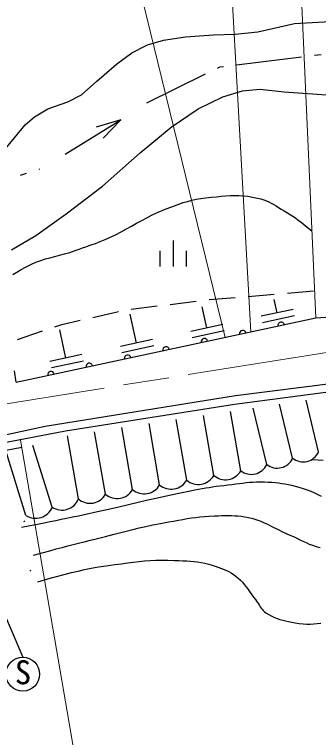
# Model space of a CAD drawing. Units: millimetres, scale not verified. Extents: x 40000 to 680000, y 20000 to 380000.
# Drawn here: x 321084 to 344328, y 260458 to 315660 of the extents above; entities that cross this region are included whole.
import ezdxf
from ezdxf.enums import TextEntityAlignment as Align

# ---------------------------------------------------------------- set-up
doc = ezdxf.new("R2010")
doc.units = ezdxf.units.MM
doc.header["$LTSCALE"] = 1000
doc.linetypes.add('CHAIN', pattern=[18.5, 12, -1.5, 3.5, -1.5])
for name, color, linetype, lineweight in [('M-BGD', 7, 'Continuous', 25), ('M-BMK', 2, 'CHAIN', 13), ('M-STR-HTXT', 7, 'Continuous', 13), ('M-STR-STRC', 7, 'Continuous', 25)]:
    doc.layers.add(name, color=color, linetype=linetype, lineweight=lineweight)
doc.styles.add('ＭＳ ゴシック', font='')
doc.styles.get('ＭＳ ゴシック').set_extended_font_data('MS Gothic')

msp = doc.modelspace()

# ---------------------------------------------------------------- linework, layer by layer
at = {"layer": 'M-BGD'}
for p, q in [((339693, 314346), (342498, 314974)), ((342498, 314974), (346144, 315164)), ((334160, 313947), (336306, 314100)), ((336306, 314100), (337961, 314146)), ((337961, 314146), (339693, 314346)), ((331247, 313349), (332489, 313686)), ((332489, 313686), (334160, 313947)), ((330052, 312721), (331247, 313349)), ((328887, 311862), (330052, 312721)), ((344022, 312540), (344518, 312601)), ((338066, 311807), (343029, 312417)), ((327369, 310575), (328887, 311862)), ((336598, 311555), (336792, 311650)), ((336792, 311650), (337074, 311685)), ((331205, 308925), (335699, 311117)), ((326204, 309517), (327369, 310575)), ((337006, 309377), (338524, 309837)), ((338524, 309837), (339834, 309952)), ((339834, 309952), (341697, 309745)), ((341697, 309745), (345674, 309481)), ((325162, 308996), (326204, 309517)), ((335121, 308458), (337006, 309377)), ((323644, 308459), (325162, 308996)), ((322617, 307846), (323644, 308459)), ((333051, 307055), (335121, 308458)), ((321897, 307233), (322617, 307846)), ((324964, 305000), (329217, 307628)), ((329217, 307628), (327338, 307055)), ((329217, 307628), (327864, 306204)), ((321084, 306252), (321897, 307233)), ((330683, 305101), (333051, 307055)), ((320211, 305194), (321084, 306252)), ((327809, 302549), (330683, 305101)), ((322963, 303848), (323014, 303864)), ((321536, 303386), (322012, 303540)), ((325027, 300433), (327809, 302549)), ((334310, 301390), (334639, 301476)), ((334639, 301476), (334978, 301551)), ((334978, 301551), (335335, 301614)), ((335335, 301614), (335716, 301667)), ((335716, 301667), (336128, 301711)), ((336128, 301711), (336525, 301748)), ((336525, 301748), (336896, 301781)), ((336896, 301781), (337245, 301809)), ((337245, 301809), (337581, 301829)), ((337581, 301829), (337909, 301839)), ((337909, 301839), (338236, 301835)), ((338236, 301835), (338569, 301816)), ((338569, 301816), (338915, 301779)), ((338915, 301779), (339279, 301722)), ((339279, 301722), (339669, 301642)), ((339669, 301642), (339912, 301580)), ((339912, 301580), (340134, 301509)), ((340134, 301509), (340339, 301431)), ((340339, 301431), (340532, 301345)), ((332564, 300768), (332950, 300921)), ((332950, 300921), (333311, 301058)), ((333311, 301058), (333653, 301182)), ((333653, 301182), (333983, 301293)), ((333983, 301293), (334310, 301390)), ((340532, 301345), (340716, 301251)), ((340716, 301251), (340898, 301150)), ((340898, 301150), (341082, 301042)), ((341082, 301042), (341273, 300927)), ((341273, 300927), (341474, 300805)), ((322728, 298778), (325027, 300433)), ((331202, 300143), (331620, 300353)), ((331620, 300353), (332070, 300561)), ((332070, 300561), (332564, 300768)), ((341474, 300805), (341692, 300676)), ((341692, 300676), (341944, 300528)), ((341944, 300528), (342168, 300390)), ((342168, 300390), (342371, 300257)), ((330424, 299718), (330808, 299931)), ((330808, 299931), (331202, 300143)), ((342371, 300257), (342560, 300127)), ((342560, 300127), (342744, 299993)), ((342744, 299993), (342929, 299851)), ((342929, 299851), (343122, 299697)), ((329238, 299061), (329651, 299283)), ((329651, 299283), (330042, 299501)), ((330042, 299501), (330424, 299718)), ((343122, 299697), (343332, 299526)), ((343332, 299526), (343566, 299334)), ((343566, 299334), (343830, 299116)), ((320865, 297697), (322728, 298778)), ((328310, 298607), (328795, 298836)), ((328795, 298836), (329238, 299061)), ((326797, 298010), (327035, 298094)), ((327035, 298094), (327272, 298180)), ((327272, 298180), (327514, 298272)), ((327514, 298272), (327764, 298371)), ((327764, 298371), (328028, 298482)), ((328028, 298482), (328310, 298607)), ((333229, 296411), (333229, 298411)), ((325309, 297498), (325735, 297641)), ((325735, 297641), (326027, 297744)), ((326027, 297744), (326297, 297838)), ((326297, 297838), (326552, 297926)), ((326552, 297926), (326797, 298010)), ((332229, 296411), (332229, 297611)), ((334229, 296411), (334229, 297611)), ((323088, 296879), (323446, 296993)), ((323446, 296993), (323801, 297091)), ((323801, 297091), (324160, 297184)), ((324160, 297184), (324526, 297277)), ((324526, 297277), (324908, 297379)), ((324908, 297379), (325309, 297498)), ((321941, 296377), (322341, 296579)), ((322341, 296579), (322722, 296744)), ((322722, 296744), (323088, 296879)), ((320969, 295796), (321267, 295986)), ((321267, 295986), (321588, 296179)), ((321588, 296179), (321941, 296377)), ((344126, 292490), (380547, 294890)), ((338953, 294139), (340946, 294305)), ((341943, 294388), (343936, 294554)), ((332985, 293530), (334970, 293780)), ((335964, 293890), (337957, 294056)), ((341159, 292878), (340938, 293908)), ((330009, 293155), (331993, 293405)), ((335780, 291728), (335436, 293340)), ((342381, 293140), (339936, 292617)), ((327075, 292536), (329026, 292977)), ((330402, 290578), (329933, 292771)), ((342486, 292651), (340041, 292128)), ((321219, 287591), (344126, 292490)), ((324709, 292001), (326100, 292316)), ((321325, 290852), (323219, 291495)), ((324166, 291817), (324709, 292001)), ((325024, 289428), (324562, 291584)), ((337003, 291990), (334558, 291467)), ((337107, 291501), (334663, 290978)), ((331624, 290839), (329180, 290317)), ((331729, 290350), (329284, 289828)), ((326246, 289689), (323801, 289166)), ((326351, 289200), (323906, 288677)), ((321219, 287591), (321083, 288465)), ((337984, 286561), (351078, 288251)), ((337903, 285917), (354420, 288056)), ((323425, 284224), (337984, 286561)), ((344328, 282266), (343375, 286212)), ((324978, 283861), (337903, 285917)), ((340369, 281309), (339329, 285610)), ((342349, 281787), (341352, 285911)), ((336320, 280471), (335527, 285044)), ((338389, 280830), (337605, 285353)), ((332181, 279753), (331371, 284425)), ((334250, 280112), (333449, 284734)), ((320017, 283502), (323425, 284224)), ((320187, 282964), (324978, 283861)), ((328042, 279036), (327215, 283807)), ((330112, 279395), (329293, 284116)), ((325973, 278677), (325137, 283498)), ((323969, 278048), (322489, 282765)), ((318011, 281945), (321641, 282626)), ((321965, 277419), (320470, 282184)), ((343824, 281693), (344288, 281656)), ((344288, 281656), (344691, 281624)), ((338275, 279855), (338536, 279889)), ((338536, 279889), (338792, 279919)), ((338792, 279919), (339048, 279944)), ((339048, 279944), (339310, 279964)), ((339310, 279964), (339584, 279977)), ((339584, 279977), (339875, 279981)), ((339875, 279981), (340189, 279977)), ((340189, 279977), (340489, 279965)), ((340489, 279965), (340766, 279949)), ((340766, 279949), (341027, 279927)), ((341027, 279927), (341277, 279899)), ((341277, 279899), (341520, 279864)), ((334548, 279302), (334867, 279363)), ((334867, 279363), (335162, 279419)), ((335162, 279419), (335440, 279470)), ((335440, 279470), (335707, 279516)), ((335707, 279516), (335969, 279559)), ((335969, 279559), (336231, 279599)), ((336231, 279599), (336499, 279637)), ((336499, 279637), (336779, 279674)), ((336779, 279674), (337077, 279710)), ((337077, 279710), (337399, 279747)), ((337399, 279747), (337712, 279783)), ((337712, 279783), (338002, 279820)), ((338002, 279820), (338275, 279855)), ((341520, 279864), (341762, 279823)), ((341762, 279823), (342009, 279774)), ((342009, 279774), (342264, 279717)), ((342264, 279717), (342535, 279652)), ((342535, 279652), (342826, 279578)), ((342826, 279578), (343159, 279481)), ((343159, 279481), (343463, 279372)), ((343463, 279372), (343743, 279256)), ((332021, 278770), (332806, 278944)), ((332806, 278944), (333643, 279121)), ((333643, 279121), (334548, 279302)), ((343743, 279256), (344009, 279135)), ((344009, 279135), (344267, 279011)), ((344267, 279011), (344525, 278887)), ((329053, 278071), (329803, 278248)), ((329803, 278248), (330536, 278423)), ((330536, 278423), (331270, 278596)), ((331270, 278596), (332021, 278770)), ((326532, 277509), (327434, 277702)), ((327434, 277702), (328269, 277889)), ((328269, 277889), (329053, 278071)), ((324247, 277035), (324658, 277119)), ((324658, 277119), (325073, 277205)), ((325073, 277205), (325512, 277296)), ((325512, 277296), (325992, 277396)), ((325992, 277396), (326532, 277509)), ((333611, 277055), (333955, 277116)), ((333955, 277116), (334285, 277171)), ((334285, 277171), (334608, 277221)), ((334608, 277221), (334932, 277265)), ((334932, 277265), (335263, 277303)), ((335263, 277303), (335610, 277335)), ((335610, 277335), (335979, 277360)), ((335979, 277360), (336378, 277378)), ((336378, 277378), (336670, 277389)), ((336670, 277389), (336941, 277399)), ((336941, 277399), (337197, 277406)), ((337197, 277406), (337442, 277409)), ((337442, 277409), (337681, 277406)), ((337681, 277406), (337920, 277396)), ((337920, 277396), (338163, 277378)), ((338163, 277378), (338416, 277349)), ((338416, 277349), (338683, 277309)), ((338683, 277309), (338969, 277256)), ((338969, 277256), (339310, 277176)), ((339310, 277176), (339620, 277082)), ((321611, 276512), (322277, 276643)), ((321869, 276986), (321783, 276934)), ((322277, 276643), (322855, 276757)), ((322855, 276757), (323364, 276858)), ((323364, 276858), (323821, 276949)), ((323821, 276949), (324247, 277035)), ((330626, 276462), (331135, 276578)), ((331135, 276578), (331669, 276692)), ((331669, 276692), (332237, 276805)), ((332237, 276805), (332853, 276918)), ((332853, 276918), (333246, 276989)), ((333246, 276989), (333611, 277055)), ((339620, 277082), (339906, 276976)), ((339906, 276976), (340176, 276860)), ((340176, 276860), (340436, 276736)), ((340436, 276736), (340695, 276605)), ((340695, 276605), (340958, 276468)), ((328596, 275956), (329125, 276092)), ((329125, 276092), (329632, 276220)), ((329632, 276220), (330128, 276343)), ((330128, 276343), (330626, 276462)), ((340958, 276468), (341233, 276328)), ((341233, 276328), (341529, 276187)), ((341529, 276187), (341851, 276045)), ((341851, 276045), (342142, 275918)), ((326412, 275409), (326889, 275528)), ((326889, 275528), (327427, 275661)), ((327427, 275661), (328034, 275813)), ((328034, 275813), (328596, 275956)), ((342142, 275918), (342410, 275794)), ((342410, 275794), (342660, 275674)), ((342660, 275674), (342900, 275557)), ((342900, 275557), (343135, 275444)), ((324281, 274855), (324733, 274976)), ((324733, 274976), (325154, 275086)), ((325154, 275086), (325563, 275192)), ((325563, 275192), (325976, 275298)), ((325976, 275298), (326412, 275409)), ((343135, 275444), (343371, 275336)), ((343371, 275336), (343615, 275233)), ((343615, 275233), (343873, 275135)), ((343873, 275135), (344152, 275042)), ((344152, 275042), (344457, 274956)), ((322552, 274389), (323208, 274567)), ((323208, 274567), (323778, 274720)), ((323778, 274720), (324281, 274855)), ((329731, 273789), (330178, 273847)), ((330178, 273847), (330607, 273897)), ((330607, 273897), (331027, 273939)), ((331027, 273939), (331448, 273972)), ((331448, 273972), (331878, 273994)), ((331878, 273994), (332328, 274003)), ((332328, 274003), (332805, 274000)), ((332805, 274000), (333320, 273981)), ((333320, 273981), (333654, 273966)), ((333654, 273966), (333965, 273954)), ((333965, 273954), (334258, 273941)), ((334258, 273941), (334539, 273924)), ((334539, 273924), (334813, 273901)), ((334813, 273901), (335085, 273869)), ((335085, 273869), (335361, 273825)), ((335361, 273825), (335645, 273766)), ((325949, 273171), (326450, 273282)), ((326450, 273282), (326960, 273384)), ((326960, 273384), (327499, 273479)), ((327499, 273479), (328087, 273569)), ((328087, 273569), (328744, 273659)), ((328744, 273659), (329256, 273726)), ((329256, 273726), (329731, 273789)), ((335645, 273766), (335944, 273688)), ((335944, 273688), (336263, 273590)), ((336263, 273590), (336495, 273514)), ((336495, 273514), (336711, 273442)), ((336711, 273442), (336914, 273371)), ((336914, 273371), (337107, 273297)), ((337107, 273297), (337293, 273218)), ((322342, 273205), (322260, 273148)), ((323632, 272563), (324299, 272745)), ((324299, 272745), (324894, 272905)), ((324894, 272905), (325437, 273046)), ((325437, 273046), (325949, 273171)), ((337293, 273218), (337473, 273131)), ((337473, 273131), (337651, 273031)), ((337651, 273031), (337829, 272915)), ((337829, 272915), (338009, 272781)), ((338009, 272781), (338194, 272625)), ((322874, 272356), (323632, 272563)), ((338194, 272625), (338366, 272464)), ((338366, 272464), (338516, 272307)), ((338516, 272307), (338650, 272153)), ((338650, 272153), (338772, 271999)), ((338772, 271999), (338887, 271844)), ((338887, 271844), (338999, 271686)), ((338999, 271686), (339112, 271523)), ((339112, 271523), (339231, 271355)), ((339231, 271355), (339361, 271178)), ((339361, 271178), (339505, 270992)), ((339505, 270992), (339593, 270876)), ((339593, 270876), (339670, 270762)), ((339670, 270762), (339739, 270653)), ((339739, 270653), (339804, 270547)), ((339804, 270547), (339869, 270444)), ((339869, 270444), (339936, 270345)), ((339936, 270345), (340011, 270249)), ((340011, 270249), (340095, 270156)), ((340095, 270156), (340194, 270067)), ((340194, 270067), (340310, 269980)), ((340310, 269980), (340533, 269839)), ((340533, 269839), (340748, 269722)), ((340748, 269722), (340958, 269626)), ((340958, 269626), (341165, 269546)), ((341165, 269546), (341374, 269479)), ((341374, 269479), (341586, 269423)), ((341586, 269423), (341805, 269372)), ((341805, 269372), (342036, 269324)), ((342036, 269324), (342279, 269275)), ((342279, 269275), (342540, 269222)), ((342540, 269222), (342855, 269166)), ((342855, 269166), (343148, 269133)), ((343148, 269133), (343426, 269120)), ((343426, 269120), (343694, 269123)), ((343694, 269123), (343957, 269137)), ((343957, 269137), (344220, 269158)), ((344220, 269158), (344490, 269184))]:
    msp.add_line(p, q, dxfattribs=at)
for centre, radius, start, end in [((341473, 291923), 250, 12.0719, 192.0719), ((338540, 291296), 250, 12.0719, 192.0719), ((335606, 290668), 250, 12.0719, 192.0719), ((332672, 290041), 250, 12.0719, 192.0719), ((329739, 289414), 250, 12.0719, 192.0719), ((326805, 288786), 250, 12.0719, 192.0719), ((323871, 288159), 250, 12.0719, 192.0719), ((343154, 282792), 1287, 231.288, 335.8882), ((341174, 282313), 1287, 231.288, 335.8882), ((339194, 281835), 1287, 231.288, 335.8882), ((335139, 281132), 1353, 228.9191, 330.7602), ((337209, 281491), 1353, 228.9191, 330.7602), ((333070, 280773), 1353, 228.9191, 330.7602), ((328931, 280055), 1353, 228.9191, 330.7602), ((331001, 280414), 1353, 228.9191, 330.7602), ((326862, 279696), 1353, 228.9191, 330.7602), ((324716, 279176), 1353, 236.5002, 338.3413), ((322712, 278547), 1353, 236.5002, 338.3413)]:
    msp.add_arc(centre, radius, start, end, dxfattribs=at)
at = {"layer": 'M-BMK'}
msp.add_line((243022, 273601), (347080, 290189), dxfattribs=at)
at = {"layer": 'M-STR-HTXT'}
for p, q in [((336618, 336904), (339147, 291426)), ((342149, 336837), (344126, 292490)), ((337191, 291007), (327492, 330685)), ((321548, 283166), (328082, 245310))]:
    msp.add_line(p, q, dxfattribs=at)
at = {"layer": 'M-STR-STRC'}
msp.add_line((314998, 282270), (321718, 266589), dxfattribs=at)
msp.add_circle((321718, 265299), 1289, dxfattribs=at)

# ---------------------------------------------------------------- texts
at = {"layer": 'M-STR-STRC', "style": 'ＭＳ ゴシック'}
msp.add_text('S', height=1833, dxfattribs=at).set_placement((321114, 263973), align=Align.BOTTOM_LEFT)

doc.saveas('drawing.dxf')
